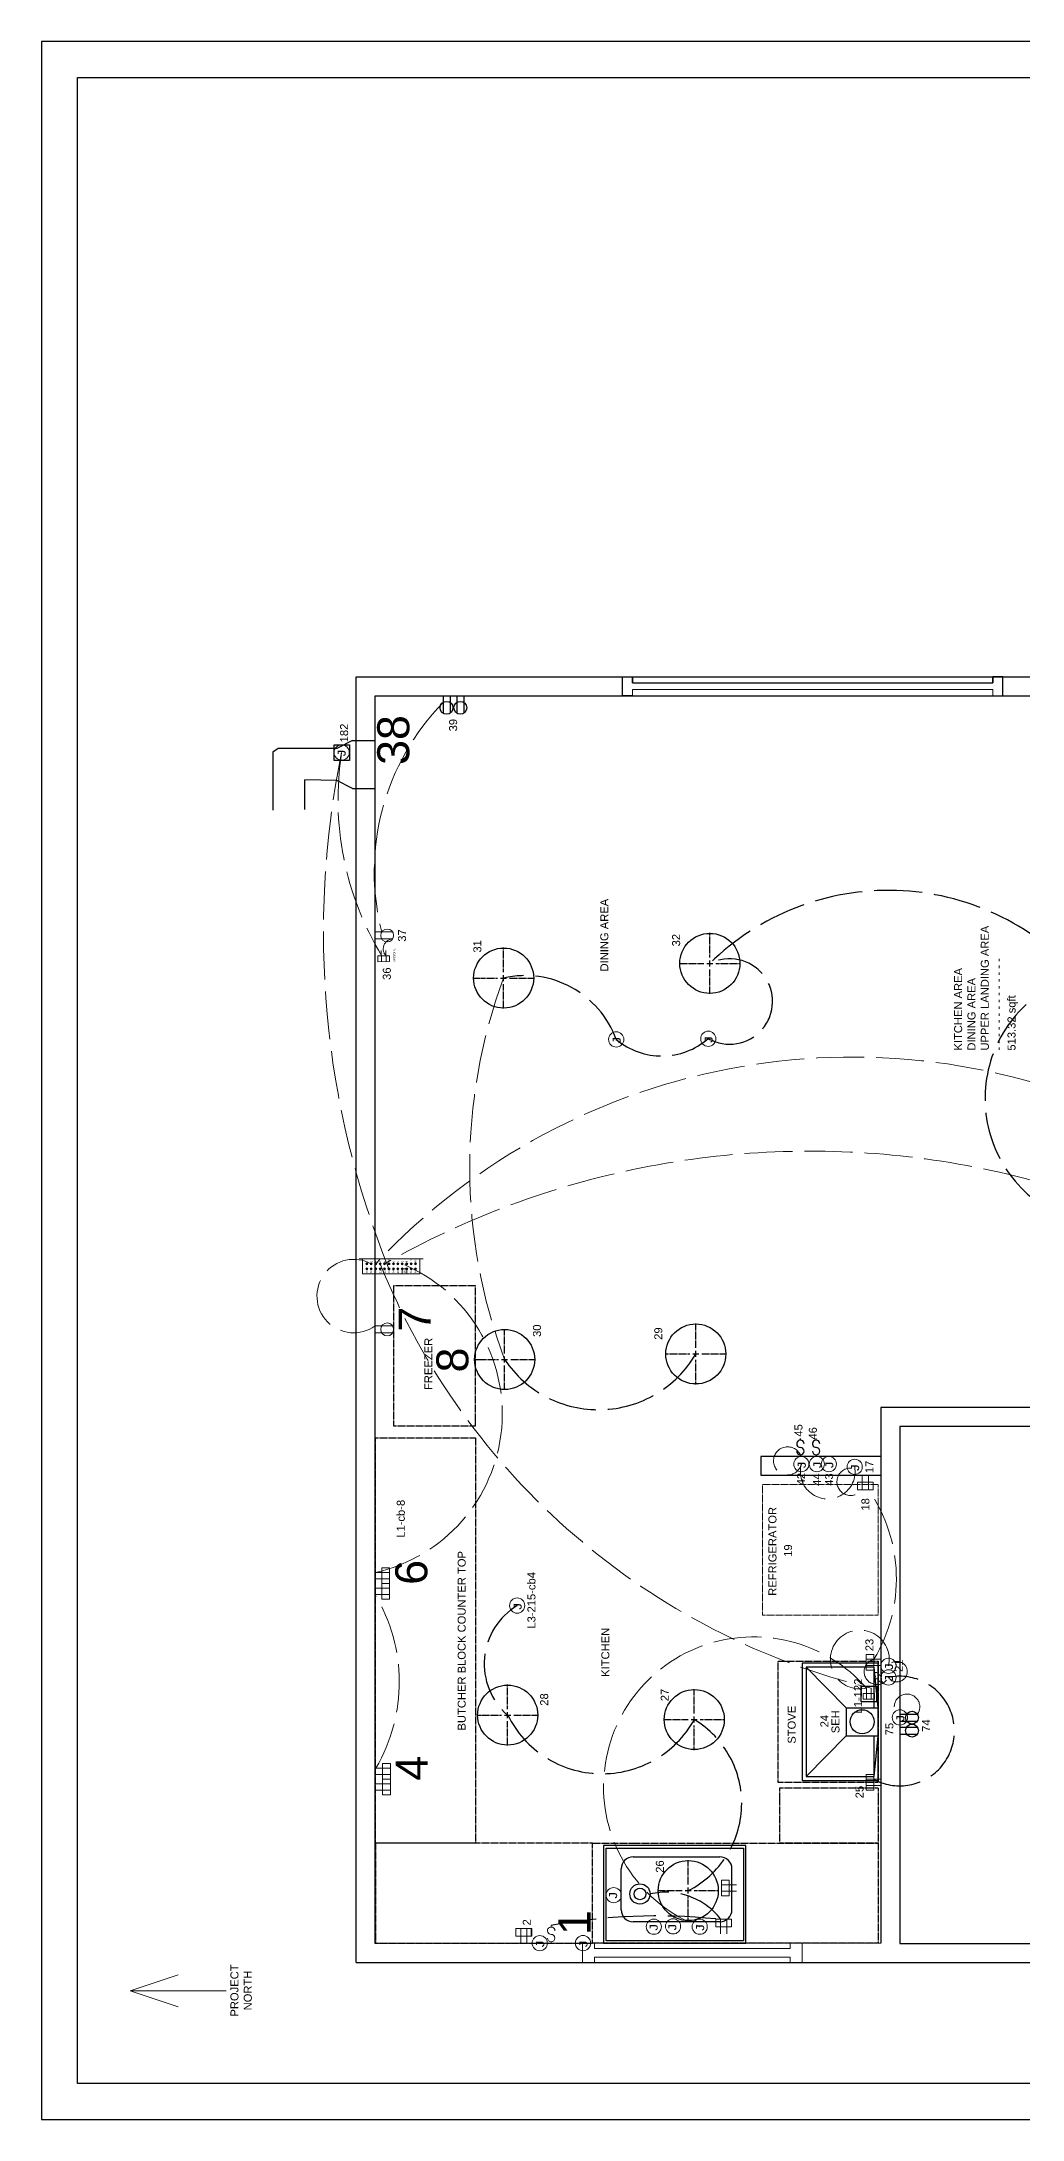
# Model space of a CAD drawing. Header units: inches. Extents: x 12 to 644, y -4 to 515.
# Drawn here: x 12 to 257, y -4 to 515 of the extents above; entities that cross this region are included whole.
import ezdxf

# ---------------------------------------------------------------- set-up
doc = ezdxf.new("R2010")
doc.units = ezdxf.units.IN
doc.header["$MEASUREMENT"] = 0
doc.linetypes.add('ACAD_ISO02W100', pattern=[15, 12, -3])
doc.linetypes.add('CENTER2', pattern=[1.125, 0.75, -0.125, 0.125, -0.125])
doc.layers.get('0').update_dxf_attribs({"color": 1, "lineweight": 9})
for name, color, linetype, lineweight in [('00-page-edge', 7, 'Continuous', 9), ('A201-Floorplan-2nd-floor', 7, 'Continuous', 9), ('A201-Text', 7, 'Continuous', 9), ('E201-Electrical-2nd-floor', 7, 'Continuous', 9)]:
    doc.layers.add(name, color=color, linetype=linetype, lineweight=lineweight)
doc.layers.get('0').off()
doc.styles.add('Reg', font='Courier New.ttf', dxfattribs={"height": 1})
doc.styles.add('Small', font='Arial.ttf', dxfattribs={"height": 0.5})
doc.styles.get("Standard").update_dxf_attribs({"font": 'Arial.ttf', "height": 2})

# ---------------------------------------------------------------- blocks, each defined once
blk = doc.blocks.new('duplex-for-freezer-on-2nd-floor')
at = {"layer": 'E201-Electrical-2nd-floor'}
for p, q in [((0, 0), (0, -4.39)), ((1.73, 0), (1.73, -4.38))]:
    blk.add_line(p, q, dxfattribs=at)
blk.add_circle((0.86, -3.03), 1.61, dxfattribs=at)
blk = doc.blocks.new('refrigerator')
at = {"layer": 'A201-Floorplan-2nd-floor', "linetype": 'CENTER2'}
blk.add_lwpolyline([(0, 0), (-32.625, 0), (-32.625, 28.925), (0, 28.925)], close=True, dxfattribs=at)
blk = doc.blocks.new('stove')
at = {"layer": 'A201-Floorplan-2nd-floor', "linetype": 'CENTER2', "lineweight": 30}
blk.add_lwpolyline([(-30.27, 25), (0, 25), (0, 0), (-30.27, 0)], close=True, dxfattribs=at)
blk = doc.blocks.new('L2-dining-room-window')
at = {"layer": 'A201-Floorplan-2nd-floor', "lineweight": 30}
for p, q in [((0, -2.5), (0, 0)), ((0, 0), (4.75, 0)), ((4.75, 0), (4.75, -2.5)), ((3.2, -2.5), (4.75, -2.5)), ((3.2, -2.5), (3.2, -92.5)), ((4.75, -2.5), (3.2, -2.5)), ((0, -92.5), (0, -95)), ((3.2, -92.5), (4.75, -92.5)), ((4.75, -92.5), (3.2, -92.5)), ((4.75, -95), (4.75, -92.5)), ((0, -95), (4.75, -95))]:
    blk.add_line(p, q, dxfattribs=at)
at = {"layer": 'A201-Floorplan-2nd-floor'}
blk.add_lwpolyline([(0, -92.5), (1.55, -92.5), (1.55, -2.5), (0, -2.5)], dxfattribs=at)
blk = doc.blocks.new('L2-furnace-register-38-and-duct')
at = {"layer": 'A201-Floorplan-2nd-floor', "lineweight": 30}
for p, q in [((9, 25.55), (-5.42, 25.55)), ((9.97, 24.2), (9, 25.55)), ((9.97, 9.59), (9.97, 24.2)), ((-5.27, 17.56), (2.09, 17.56)), ((1.97, 9.59), (2.09, 17.56)), ((0, 5.61), (1.97, 9.59)), ((0, 5.61), (0, 0)), ((11.95, 5.61), (9.97, 9.59)), ((11.95, 5.61), (11.95, 0))]:
    blk.add_line(p, q, dxfattribs=at)
blk = doc.blocks.new('L2-switch-1')
at = {"layer": 'E201-Electrical-2nd-floor'}
for p, q in [((0.41, 0, -43.5), (0, 0, -43.5)), ((4.08, 0, -43.5), (4.49, 0, -43.5))]:
    blk.add_line(p, q, dxfattribs=at)
for centre, start, end in [((1.32, 0, -43.5), 90, 270), ((3.17, 0, -43.5), 270, 180), ((1.34, 0, -43.5), 270, 0)]:
    blk.add_arc(centre, 0.916, start, end, dxfattribs=at)
blk = doc.blocks.new('L2-gfci-duplex-2')
at = {"layer": 'E201-Electrical-2nd-floor'}
for p, q in [((0, 0, -43.5), (3.72, 0, -43.5)), ((3.72, 1.18, -43.5), (1.79, 1.18, -43.5)), ((1.79, -2.75, -43.5), (1.79, 1.18, -43.5)), ((0, -1.57, -43.5), (3.72, -1.57, -43.5))]:
    blk.add_line(p, q, dxfattribs=at)
at = {"layer": 'E201-Electrical-2nd-floor', "elevation": -43.5}
blk.add_lwpolyline([(1.79, -2.75), (1.79, 1.18), (3.72, 1.18), (3.72, -2.75)], close=True, dxfattribs=at)
blk = doc.blocks.new('L2-north-kitchen-butcher-block')
at = {"layer": 'A201-Floorplan-2nd-floor', "linetype": 'CENTER2', "lineweight": 30}
blk.add_lwpolyline([(0, -25), (-101.32, -25), (-101.32, 0), (0, 0)], close=True, dxfattribs=at)
blk = doc.blocks.new('L2-kitchen-NW-butcher-block')
at = {"layer": 'A201-Floorplan-2nd-floor', "linetype": 'CENTER2', "lineweight": 30}
blk.add_lwpolyline([(25, -54.19), (25, 0), (0, 0), (0, -54.19)], close=True, dxfattribs=at)
blk = doc.blocks.new('L2-kitchen-butcher-block-sink')
at = {"layer": 'A201-Floorplan-2nd-floor', "linetype": 'CENTER2', "lineweight": 30}
blk.add_lwpolyline([(0, 71.3625), (25, 71.3625), (25, 0), (0, 0)], close=True, dxfattribs=at)
blk = doc.blocks.new('L2-butcher-block-west-stove')
at = {"layer": 'A201-Floorplan-2nd-floor', "linetype": 'CENTER2', "lineweight": 30}
for p, q in [((13.69, 24.62), (0, 24.62)), ((0, 0), (0, 24.62)), ((13.69, 0), (13.69, 24.62)), ((13.69, 0), (0, 0))]:
    blk.add_line(p, q, dxfattribs=at)
blk = doc.blocks.new('smart-hood')
at = {"lineweight": 30}
for p, q in [((11.15625, 8), (11.15625, 0)), ((18.15625, 8), (11.15625, 8)), ((18.15625, 8), (18.15625, 0))]:
    blk.add_line(p, q, dxfattribs=at)
blk.add_lwpolyline([(0, 0), (29.3125, 0), (29.3125, 19), (0, 19)], close=True, dxfattribs=at)
blk.add_lwpolyline([(18.15625, 1), (28.3125, 1), (28.3125, 18), (1, 18), (1, 1), (11.15625, 1)], dxfattribs=at)
blk.add_circle((14.65625, 4), 3, dxfattribs=at)
blk = doc.blocks.new('L2-stove-exhaust-hood')
at = {"layer": 'A201-Floorplan-2nd-floor', "lineweight": 30}
for p, q in [((0, 8), (-10.15625, 18)), ((17.15625, 18), (7, 8)), ((-10.15625, 1), (0, 0)), ((7, 0), (17.15625, 1))]:
    blk.add_line(p, q, dxfattribs=at)
blk.add_blockref('smart-hood', (-11.15625, 0), dxfattribs=at)
blk = doc.blocks.new('L2-gfci-duplex-4')
at = {"layer": 'E201-Electrical-2nd-floor'}
for p, q in [((-3.92, 0, -48.88), (-3.92, -1.96, -48.88)), ((3.92, 0, -48.88), (-3.92, 0, -48.88)), ((-2.75, 1.76, -48.88), (-2.75, -1.96, -48.88)), ((-1.18, 1.76, -48.88), (-1.18, -1.96, -48.88)), ((0, -1.96, -48.88), (0, 0, -48.88)), ((1.18, 1.7, -48.88), (1.18, -1.96, -48.88)), ((2.75, 1.7, -48.88), (2.75, -1.96, -48.88)), ((3.92, -1.96, -48.88), (3.92, 0, -48.88)), ((-3.92, -1.96, -48.88), (3.92, -1.96, -48.88))]:
    blk.add_line(p, q, dxfattribs=at)
blk = doc.blocks.new('L2-gfci-duplex-6')
at = {"layer": 'E201-Electrical-2nd-floor'}
for p, q in [((-3.92, 0, -49.38), (-3.92, -1.96, -49.38)), ((3.92, 0, -49.38), (-3.92, 0, -49.38)), ((-2.75, 1.69, -49.38), (-2.75, -1.96, -49.38)), ((-1.18, 1.69, -49.38), (-1.18, -1.96, -49.38)), ((0, -1.96, -49.38), (0, 0, -49.38)), ((1.18, 1.7, -49.38), (1.18, -1.96, -49.38)), ((2.75, 1.7, -49.38), (2.75, -1.96, -49.38)), ((3.92, -1.96, -49.38), (3.92, 0, -49.38)), ((-3.92, -1.96, -49.38), (3.92, -1.96, -49.38))]:
    blk.add_line(p, q, dxfattribs=at)
blk = doc.blocks.new('L2-gfci-duplex-10')
at = {"layer": 'E201-Electrical-2nd-floor'}
for p, q in [((0, 1.57), (3.72, 1.57)), ((0, 0), (3.72, 0)), ((3.72, 2.75), (1.79, 2.75)), ((1.79, -1.18), (1.79, 2.75))]:
    blk.add_line(p, q, dxfattribs=at)
blk.add_lwpolyline([(1.79, -1.18), (1.79, 2.75), (3.72, 2.75), (3.72, -1.18)], close=True, dxfattribs=at)
blk = doc.blocks.new('L2-gfci-duplex-9')
at = {"layer": 'E201-Electrical-2nd-floor'}
for p, q in [((0, 0), (0, -1.94)), ((3.92, 0), (0, 0)), ((1.18, -3.72), (1.18, 0)), ((2.75, -3.72), (2.75, 0)), ((3.92, -1.94), (3.92, 0)), ((3.92, -1.94), (0, -1.94))]:
    blk.add_line(p, q, dxfattribs=at)
blk = doc.blocks.new('L2-cabinet-holding-kitchen-sink')
at = {"layer": 'A201-Floorplan-2nd-floor', "lineweight": -3}
for points in [[(0, 0), (0, 35.56), (-24.42, 35.56), (-24.4, 0)], [(-23.77, 0.62), (-23.8, 34.94), (-0.63, 34.94), (-0.63, 0.62)]]:
    blk.add_lwpolyline(points, close=True, dxfattribs=at)
blk = doc.blocks.new('L2-insinkerator')
at = {"layer": 'E201-Electrical-2nd-floor', "lineweight": -3}
blk.add_circle((0, 2.53), 2.53, dxfattribs=at)
blk = doc.blocks.new('L2-kitchen-sink-and-drain')
at = {"layer": 'A201-Floorplan-2nd-floor', "lineweight": -3}
for p, q in [((-6.9375, -19.96875), (-6.9375, 1.71875)), ((-3.9375, 4.71875), (6.28125, 4.71875)), ((9.28125, 1.71875), (9.28125, -19.96875)), ((-3.9375, -22.96875), (6.28125, -22.96875))]:
    blk.add_line(p, q, dxfattribs=at)
blk.add_circle((0, 0), 1.45459, dxfattribs=at)
for centre, start, end in [((-3.9375, 1.71875), 90, 180), ((6.28125, 1.71875), 0, 90), ((-3.9375, -19.96875), 180, 270), ((6.28125, -19.96875), 270, 0)]:
    blk.add_arc(centre, 3, start, end, dxfattribs=at)
blk = doc.blocks.new('L2-gfci-duplex-18')
at = {"layer": 'E201-Electrical-2nd-floor'}
for p, q in [((-3.72, 2.75, -29.75), (-1.79, 2.75, -29.75)), ((-1.79, 2.75, -29.75), (-3.72, 2.75, -29.75)), ((-3.72, 2.75, -29.75), (-3.72, -1.18, -29.75)), ((0, 1.57, -29.75), (-3.72, 1.57, -29.75)), ((0, 1.57, -29.75), (-3.72, 1.57, -29.75)), ((0, 0, -29.75), (-3.72, 0, -29.75)), ((-1.79, 2.75, -29.75), (-1.79, -1.18, -29.75)), ((-3.72, -1.18, -29.75), (-1.79, -1.18, -29.75))]:
    blk.add_line(p, q, dxfattribs=at)
blk = doc.blocks.new('L2-gfci-duplex-23')
at = {"layer": 'E201-Electrical-2nd-floor'}
for p, q in [((-1.18, 3.72, -56.5), (-1.18, 1.79, -56.5)), ((2.75, 3.72, -56.5), (-1.18, 3.72, -56.5)), ((2.75, 1.79, -56.5), (-1.18, 1.79, -56.5)), ((0, 0, -56.5), (0, 3.72, -56.5)), ((1.57, 0, -56.5), (1.57, 3.72, -56.5)), ((2.75, 1.79, -56.5), (2.75, 3.72, -56.5))]:
    blk.add_line(p, q, dxfattribs=at)
blk = doc.blocks.new('L2-j-box-22')
at = {"layer": 'E201-Electrical-2nd-floor'}
blk.add_circle((0, -1.9), 1.9, dxfattribs=at)
at = {"layer": 'E201-Electrical-2nd-floor', "lineweight": 5, "style": 'Reg'}
blk.add_text('J', height=2, dxfattribs=at).set_placement((-1.25, -3.01))
blk = doc.blocks.new('L2-j-box-21')
at = {"layer": 'E201-Electrical-2nd-floor'}
blk.add_circle((0, -1.9), 1.9, dxfattribs=at)
at = {"layer": 'E201-Electrical-2nd-floor', "lineweight": 5, "style": 'Reg'}
blk.add_text('J', height=2, dxfattribs=at).set_placement((-1.25, -3.01))
blk = doc.blocks.new('L2-gfci-duplex-25')
at = {"layer": 'E201-Electrical-2nd-floor'}
for p, q in [((-1.18, 3.72, -56.5), (-1.18, 1.79, -56.5)), ((2.75, 3.72, -56.5), (-1.18, 3.72, -56.5)), ((2.75, 1.79, -56.5), (-1.18, 1.79, -56.5)), ((0, 0, -56.5), (0, 3.72, -56.5)), ((1.57, 0, -56.5), (1.57, 3.72, -56.5)), ((2.75, 1.79, -56.5), (2.75, 3.72, -56.5))]:
    blk.add_line(p, q, dxfattribs=at)
blk = doc.blocks.new('*U117')
at = {"layer": 'E201-Electrical-2nd-floor', "color": 0, "linetype": 'CENTER2', "lineweight": -3, "transparency": 16777216}
for p, q in [((0, 1.5), (0, 7.62)), ((-7.62, 0), (-1.5, 0)), ((1.5, 0), (7.62, 0)), ((0, -7.62), (0, -1.5))]:
    blk.add_line(p, q, dxfattribs=at)
at = {"layer": 'E201-Electrical-2nd-floor', "color": 0, "linetype": 'Continuous', "lineweight": -3, "transparency": 16777216}
for p, q in [((-0.75, 0), (0.75, 0)), ((0, -0.75), (0, 0.75))]:
    blk.add_line(p, q, dxfattribs=at)
blk = doc.blocks.new('L2-ceiling-led-26')
at = {"layer": 'E201-Electrical-2nd-floor', "lineweight": -3}
blk.add_circle((0, 0, -94.5), 7.5, dxfattribs=at)
at = {"layer": 'E201-Electrical-2nd-floor', "linetype": 'CENTER2', "lineweight": -3, "rotation": 270}
blk.add_blockref('*U117', (0, 0, -94.5), dxfattribs=at)
blk = doc.blocks.new('*U119')
at = {"layer": 'E201-Electrical-2nd-floor', "color": 0, "linetype": 'CENTER2', "lineweight": -3, "transparency": 16777216}
for p, q in [((0, 1.5), (0, 7.62)), ((-7.62, 0), (-1.5, 0)), ((1.5, 0), (7.62, 0)), ((0, -7.62), (0, -1.5))]:
    blk.add_line(p, q, dxfattribs=at)
at = {"layer": 'E201-Electrical-2nd-floor', "color": 0, "linetype": 'Continuous', "lineweight": -3, "transparency": 16777216}
for p, q in [((-0.75, 0), (0.75, 0)), ((0, -0.75), (0, 0.75))]:
    blk.add_line(p, q, dxfattribs=at)
blk = doc.blocks.new('L2-ceiling-led-27')
at = {"layer": 'E201-Electrical-2nd-floor', "lineweight": -3}
blk.add_circle((0, 0, -93.5), 7.5, dxfattribs=at)
at = {"layer": 'E201-Electrical-2nd-floor', "linetype": 'CENTER2', "lineweight": -3, "rotation": 270}
blk.add_blockref('*U119', (0, 0, -93.5), dxfattribs=at)
blk = doc.blocks.new('*U121')
at = {"layer": 'E201-Electrical-2nd-floor', "color": 0, "linetype": 'CENTER2', "lineweight": -3, "transparency": 16777216}
for p, q in [((0, 1.5), (0, 7.62)), ((-7.62, 0), (-1.5, 0)), ((1.5, 0), (7.62, 0)), ((0, -7.62), (0, -1.5))]:
    blk.add_line(p, q, dxfattribs=at)
at = {"layer": 'E201-Electrical-2nd-floor', "color": 0, "linetype": 'Continuous', "lineweight": -3, "transparency": 16777216}
for p, q in [((-0.75, 0), (0.75, 0)), ((0, -0.75), (0, 0.75))]:
    blk.add_line(p, q, dxfattribs=at)
blk = doc.blocks.new('L2-ceiling-led-28')
at = {"layer": 'E201-Electrical-2nd-floor', "lineweight": -3}
blk.add_circle((0, 0, -93.88), 7.5, dxfattribs=at)
at = {"layer": 'E201-Electrical-2nd-floor', "linetype": 'CENTER2', "lineweight": -3, "rotation": 270}
blk.add_blockref('*U121', (0, 0, -93.88), dxfattribs=at)
blk = doc.blocks.new('L2-j-box-14')
at = {"layer": 'E201-Electrical-2nd-floor'}
blk.add_circle((0, -1.9), 1.9, dxfattribs=at)
at = {"layer": 'E201-Electrical-2nd-floor', "lineweight": 5, "style": 'Reg'}
blk.add_text('J', height=2, dxfattribs=at).set_placement((-1.1, -2.75))
blk = doc.blocks.new('L2-j-box-13')
at = {"layer": 'E201-Electrical-2nd-floor'}
blk.add_circle((0, 0), 1.9, dxfattribs=at)
at = {"layer": 'E201-Electrical-2nd-floor', "lineweight": 5, "style": 'Reg'}
blk.add_text('J', height=2, dxfattribs=at).set_placement((-1.2, -0.98))
blk = doc.blocks.new('L2-j-box-12')
at = {"layer": 'E201-Electrical-2nd-floor'}
blk.add_circle((0, 0), 1.9, dxfattribs=at)
at = {"layer": 'E201-Electrical-2nd-floor', "lineweight": 5, "style": 'Reg'}
blk.add_text('J', height=2, dxfattribs=at).set_placement((-1.25, -0.82))
blk = doc.blocks.new('L2-j-box-11')
at = {"layer": 'E201-Electrical-2nd-floor'}
blk.add_circle((0, 0), 1.9, dxfattribs=at)
at = {"layer": 'E201-Electrical-2nd-floor', "lineweight": 5, "style": 'Reg'}
blk.add_text('J', height=2, dxfattribs=at).set_placement((-1.25, -1.11))
blk = doc.blocks.new('L2-j-box-15')
at = {"layer": 'E201-Electrical-2nd-floor'}
blk.add_circle((0, 0), 1.9, dxfattribs=at)
at = {"layer": 'E201-Electrical-2nd-floor', "lineweight": 5, "style": 'Reg'}
blk.add_text('J', height=2, dxfattribs=at).set_placement((-1.25, -1.11))
blk = doc.blocks.new('L2-j-box-16')
at = {"layer": 'E201-Electrical-2nd-floor'}
blk.add_circle((0, 0), 1.9, dxfattribs=at)
at = {"layer": 'E201-Electrical-2nd-floor', "lineweight": 5, "style": 'Reg'}
blk.add_text('J', height=2, dxfattribs=at).set_placement((-1.25, -1.11))
blk = doc.blocks.new('*U125')
at = {"layer": 'E201-Electrical-2nd-floor', "color": 0, "linetype": 'CENTER2', "lineweight": -3, "transparency": 16777216}
for p, q in [((0, 1.5), (0, 7.62)), ((-7.62, 0), (-1.5, 0)), ((1.5, 0), (7.62, 0)), ((0, -7.62), (0, -1.5))]:
    blk.add_line(p, q, dxfattribs=at)
at = {"layer": 'E201-Electrical-2nd-floor', "color": 0, "linetype": 'Continuous', "lineweight": -3, "transparency": 16777216}
for p, q in [((-0.75, 0), (0.75, 0)), ((0, -0.75), (0, 0.75))]:
    blk.add_line(p, q, dxfattribs=at)
blk = doc.blocks.new('L2-ceiling-led-29')
at = {"layer": 'E201-Electrical-2nd-floor', "lineweight": -3}
blk.add_circle((0, 0, -93), 7.5, dxfattribs=at)
at = {"layer": 'E201-Electrical-2nd-floor', "linetype": 'CENTER2', "lineweight": -3, "rotation": 270}
blk.add_blockref('*U125', (0, 0, -93), dxfattribs=at)
blk = doc.blocks.new('*U127')
at = {"layer": 'E201-Electrical-2nd-floor', "color": 0, "linetype": 'CENTER2', "lineweight": -3, "transparency": 16777216}
for p, q in [((0, 1.5), (0, 7.62)), ((-7.62, 0), (-1.5, 0)), ((1.5, 0), (7.62, 0)), ((0, -7.62), (0, -1.5))]:
    blk.add_line(p, q, dxfattribs=at)
at = {"layer": 'E201-Electrical-2nd-floor', "color": 0, "linetype": 'Continuous', "lineweight": -3, "transparency": 16777216}
for p, q in [((-0.75, 0), (0.75, 0)), ((0, -0.75), (0, 0.75))]:
    blk.add_line(p, q, dxfattribs=at)
blk = doc.blocks.new('L2-ceiling-led-30')
at = {"layer": 'E201-Electrical-2nd-floor', "lineweight": -3}
blk.add_circle((0, 0, -94.38), 7.5, dxfattribs=at)
at = {"layer": 'E201-Electrical-2nd-floor', "linetype": 'CENTER2', "lineweight": -3, "rotation": 270}
blk.add_blockref('*U127', (0, 0, -94.38), dxfattribs=at)
blk = doc.blocks.new('*U129')
at = {"layer": 'E201-Electrical-2nd-floor', "color": 0, "linetype": 'CENTER2', "lineweight": -3, "transparency": 16777216}
for p, q in [((0, 1.5), (0, 7.62)), ((-7.62, 0), (-1.5, 0)), ((1.5, 0), (7.62, 0)), ((0, -7.62), (0, -1.5))]:
    blk.add_line(p, q, dxfattribs=at)
at = {"layer": 'E201-Electrical-2nd-floor', "color": 0, "linetype": 'Continuous', "lineweight": -3, "transparency": 16777216}
for p, q in [((-0.75, 0), (0.75, 0)), ((0, -0.75), (0, 0.75))]:
    blk.add_line(p, q, dxfattribs=at)
blk = doc.blocks.new('L2-ceiling-led-31')
at = {"layer": 'E201-Electrical-2nd-floor', "lineweight": -3}
blk.add_circle((0, 0, -93.38), 7.5, dxfattribs=at)
at = {"layer": 'E201-Electrical-2nd-floor', "linetype": 'CENTER2', "lineweight": -3, "rotation": 270}
blk.add_blockref('*U129', (0, 0, -93.38), dxfattribs=at)
blk = doc.blocks.new('*U131')
at = {"layer": 'E201-Electrical-2nd-floor', "color": 0, "linetype": 'CENTER2', "lineweight": -3, "transparency": 16777216}
for p, q in [((0, 1.5), (0, 7.62)), ((-7.62, 0), (-1.5, 0)), ((1.5, 0), (7.62, 0)), ((0, -7.62), (0, -1.5))]:
    blk.add_line(p, q, dxfattribs=at)
at = {"layer": 'E201-Electrical-2nd-floor', "color": 0, "linetype": 'Continuous', "lineweight": -3, "transparency": 16777216}
for p, q in [((-0.75, 0), (0.75, 0)), ((0, -0.75), (0, 0.75))]:
    blk.add_line(p, q, dxfattribs=at)
blk = doc.blocks.new('L2-ceiling-led-32')
at = {"layer": 'E201-Electrical-2nd-floor', "lineweight": -3}
blk.add_circle((0, 0, -93.38), 7.5, dxfattribs=at)
at = {"layer": 'E201-Electrical-2nd-floor', "linetype": 'CENTER2', "lineweight": -3, "rotation": 270}
blk.add_blockref('*U131', (0, 0, -93.38), dxfattribs=at)
blk = doc.blocks.new('L2-duplex-37')
at = {"layer": 'E201-Electrical-2nd-floor'}
for p, q in [((0, 0, -15.25), (0, -4.39, -15.25)), ((1.73, 0, -15.25), (1.73, -4.38, -15.25))]:
    blk.add_line(p, q, dxfattribs=at)
blk.add_circle((0.86, -3.03, -15.25), 1.61, dxfattribs=at)
blk = doc.blocks.new('L2-duplex-39')
at = {"layer": 'E201-Electrical-2nd-floor', "lineweight": -3}
for p, q in [((0, 2.75, -15.75), (-4.39, 2.75, -15.75)), ((0, 1.02, -15.75), (-4.38, 1.02, -15.75)), ((0, -0.71, -15.75), (-4.39, -0.71, -15.75)), ((0, -2.44, -15.75), (-4.38, -2.44, -15.75))]:
    blk.add_line(p, q, dxfattribs=at)
for centre in [(-3.03, 1.89, -15.75), (-3.03, -1.57, -15.75)]:
    blk.add_circle(centre, 1.61, dxfattribs=at)
blk = doc.blocks.new('L2-j-box-42')
at = {"layer": 'E201-Electrical-2nd-floor'}
blk.add_circle((-1.9, 0, -67.12), 1.9, dxfattribs=at)
at = {"layer": 'E201-Electrical-2nd-floor', "lineweight": 5, "style": 'Reg'}
blk.add_text('J', height=2, dxfattribs=at).set_placement((-3.15, -1.11, -67.12))
blk = doc.blocks.new('L2-j-box-44')
at = {"layer": 'E201-Electrical-2nd-floor'}
blk.add_circle((-1.9, 0, -75.62), 1.9, dxfattribs=at)
at = {"layer": 'E201-Electrical-2nd-floor', "lineweight": 5, "style": 'Reg'}
blk.add_text('J', height=2, dxfattribs=at).set_placement((-3.15, -1.11, -75.62))
blk = doc.blocks.new('L2-j-box-43')
at = {"layer": 'E201-Electrical-2nd-floor'}
blk.add_circle((-1.9, 0, -67.25), 1.9, dxfattribs=at)
at = {"layer": 'E201-Electrical-2nd-floor', "lineweight": 5, "style": 'Reg'}
blk.add_text('J', height=2, dxfattribs=at).set_placement((-3.15, -1.11, -67.25))
blk = doc.blocks.new('L2-j-box-17')
at = {"layer": 'E201-Electrical-2nd-floor'}
blk.add_circle((1.9, 0, -52.62), 1.9, dxfattribs=at)
at = {"layer": 'E201-Electrical-2nd-floor', "lineweight": 5, "style": 'Reg'}
blk.add_text('J', height=2, dxfattribs=at).set_placement((0.65, -1.11, -52.62))
blk = doc.blocks.new('L2-switch-45')
at = {"layer": 'E201-Electrical-2nd-floor', "lineweight": -3}
for p, q in [((0.41, 0, -45.25), (0, 0, -45.25)), ((4.08, 0, -45.25), (4.49, 0, -45.25))]:
    blk.add_line(p, q, dxfattribs=at)
for centre, start, end in [((1.32, 0, -45.25), 90, 270), ((3.17, 0, -45.25), 270, 180), ((1.34, 0, -45.25), 270, 0)]:
    blk.add_arc(centre, 0.916, start, end, dxfattribs=at)
blk = doc.blocks.new('L2-switch-46')
at = {"layer": 'E201-Electrical-2nd-floor', "lineweight": -3}
for p, q in [((0.41, 0, -45), (0, 0, -45)), ((4.08, 0, -45), (4.49, 0, -45))]:
    blk.add_line(p, q, dxfattribs=at)
for centre, start, end in [((1.32, 0, -45), 90, 270), ((3.17, 0, -45), 270, 180), ((1.34, 0, -45), 270, 0)]:
    blk.add_arc(centre, 0.916, start, end, dxfattribs=at)
blk = doc.blocks.new('L2-j-box-77')
at = {"layer": 'E201-Electrical-2nd-floor'}
blk.add_circle((1.9, 0, -8), 1.9, dxfattribs=at)
at = {"layer": 'E201-Electrical-2nd-floor', "lineweight": 5, "style": 'Reg'}
blk.add_text('J', height=2, dxfattribs=at).set_placement((0.65, -1.11, -8))
blk = doc.blocks.new('L1-gfci-122')
at = {"layer": 'E201-Electrical-2nd-floor', "lineweight": 30}
for p, q in [((-2.06, -2.48), (-2.06, 1.37)), ((-2.06, 1.37), (-0.08, 1.37)), ((-0.08, 1.37), (1.85, 1.37)), ((1.85, 1.37), (1.85, -2.48)), ((1.85, -2.48), (-2.06, -2.48))]:
    blk.add_line(p, q, dxfattribs=at)
at = {"layer": 'E201-Electrical-2nd-floor'}
for p, q in [((-1.44, 0.87), (0, 0.87)), ((-1.44, -2.03), (-1.44, 0.87)), ((1.32, 0), (-1.44, 0)), ((0, -2.03), (0, 0.87)), ((1.32, -1.16), (-1.44, -1.16)), ((0, -2.03), (-1.44, -2.03))]:
    blk.add_line(p, q, dxfattribs=at)
blk = doc.blocks.new('L3-215')
at = {"layer": 'E201-Electrical-2nd-floor'}
blk.add_circle((0, 0), 1.9, dxfattribs=at)
at = {"layer": 'E201-Electrical-2nd-floor', "lineweight": 5, "style": 'Reg'}
blk.add_text('J', height=2, dxfattribs=at).set_placement((-1.25, -1.11))
blk = doc.blocks.new('L3-205')
at = {"layer": 'E201-Electrical-2nd-floor'}
blk.add_circle((0, 0), 1.9, dxfattribs=at)
at = {"layer": 'E201-Electrical-2nd-floor', "lineweight": 5, "style": 'Reg'}
blk.add_text('J', height=2, dxfattribs=at).set_placement((-1.25, -1.11))
blk = doc.blocks.new('L3-206')
at = {"layer": 'E201-Electrical-2nd-floor'}
blk.add_circle((0, 0), 1.9, dxfattribs=at)
at = {"layer": 'E201-Electrical-2nd-floor', "lineweight": 5, "style": 'Reg'}
blk.add_text('J', height=2, dxfattribs=at).set_placement((-1.25, -1.11))
blk = doc.blocks.new('L2-kitchen-window')
at = {"layer": 'A201-Floorplan-2nd-floor'}
for p, q in [((-0.03, 54.87), (-4.83, 54.87)), ((-0.03, 54.88), (-0.03, 51.87)), ((-3.51, 51.87), (-4.83, 51.87)), ((-3.51, 51.87), (-3.51, 3)), ((-0.03, 51.87), (-1.31, 51.87)), ((-1.31, 51.87), (-1.31, 3)), ((-4.82, 3), (-3.51, 3)), ((0, 0), (-4.82, 0)), ((-1.31, 3), (0, 3)), ((0, 3), (0, 0))]:
    blk.add_line(p, q, dxfattribs=at)
at = {"layer": 'A201-Floorplan-2nd-floor', "lineweight": 30}
for p, q in [((-4.83, 54.87), (-4.83, 51.87)), ((-4.82, 3), (-4.82, 0))]:
    blk.add_line(p, q, dxfattribs=at)
blk = doc.blocks.new('L1-182')
at = {"layer": 'E201-Electrical-2nd-floor', "lineweight": 30}
for p, q in [((-1.98, -1.95, -100.38), (-1.98, 1.9, -100.38)), ((-1.98, 1.9, -100.38), (0, 1.9, -100.38)), ((0, 1.9, -100.38), (1.93, 1.9, -100.38)), ((1.93, 1.9, -100.38), (1.93, -1.95, -100.38)), ((1.93, -1.95, -100.38), (-1.98, -1.95, -100.38))]:
    blk.add_line(p, q, dxfattribs=at)
at = {"layer": 'E201-Electrical-2nd-floor'}
blk.add_circle((0, 0, -100.38), 1.9, dxfattribs=at)
at = {"layer": 'E201-Electrical-2nd-floor', "lineweight": 5, "style": 'Reg'}
blk.add_text('J', height=2, dxfattribs=at).set_placement((-1.16, -0.99, -100.38))
blk = doc.blocks.new('subpanel-171')
at = {"layer": 'E201-Electrical-2nd-floor', "lineweight": 5}
for p, q in [((0, -14.38, -48.75), (0, 0, -48.75)), ((0, 0, -48.75), (3.75, 0, -48.75)), ((3.75, -15.19, -48.75), (3.75, 0.81, -48.75)), ((1, -1.11, -48.75), (1.5, -1.11, -48.75)), ((1, -2.21, -48.75), (1.5, -2.21, -48.75)), ((1, -3.32, -48.75), (1.5, -3.32, -48.75)), ((1, -4.42, -48.75), (1.5, -4.42, -48.75)), ((1.25, -1.36, -48.75), (1.25, -0.86, -48.75)), ((1.25, -2.46, -48.75), (1.25, -1.96, -48.75)), ((1.25, -3.57, -48.75), (1.25, -3.07, -48.75)), ((1.25, -4.67, -48.75), (1.25, -4.17, -48.75)), ((2.25, -1.11, -48.75), (2.75, -1.11, -48.75)), ((2.25, -2.21, -48.75), (2.75, -2.21, -48.75)), ((2.25, -3.32, -48.75), (2.75, -3.32, -48.75)), ((2.25, -4.42, -48.75), (2.75, -4.42, -48.75)), ((2.5, -1.36, -48.75), (2.5, -0.86, -48.75)), ((2.5, -2.46, -48.75), (2.5, -1.96, -48.75)), ((2.5, -3.57, -48.75), (2.5, -3.07, -48.75)), ((2.5, -4.67, -48.75), (2.5, -4.17, -48.75)), ((1.25, -9.96, -48.75), (0, -9.96, -48.75)), ((0, -9.96, -48.75), (0, -11.06, -48.75)), ((1, -5.53, -48.75), (1.5, -5.53, -48.75)), ((1, -6.64, -48.75), (1.5, -6.64, -48.75)), ((1, -7.74, -48.75), (1.5, -7.74, -48.75)), ((1, -8.85, -48.75), (1.5, -8.85, -48.75)), ((1, -9.96, -48.75), (1.5, -9.96, -48.75)), ((1.25, -5.78, -48.75), (1.25, -5.28, -48.75)), ((1.25, -6.89, -48.75), (1.25, -6.39, -48.75)), ((1.25, -7.99, -48.75), (1.25, -7.49, -48.75)), ((1.25, -9.1, -48.75), (1.25, -8.6, -48.75)), ((1.25, -10.21, -48.75), (1.25, -9.71, -48.75)), ((1.25, -11.06, -48.75), (1.25, -9.96, -48.75)), ((2.25, -5.53, -48.75), (2.75, -5.53, -48.75)), ((2.25, -6.64, -48.75), (2.75, -6.64, -48.75)), ((2.25, -7.74, -48.75), (2.75, -7.74, -48.75)), ((2.25, -8.85, -48.75), (2.75, -8.85, -48.75)), ((2.25, -9.96, -48.75), (2.75, -9.96, -48.75)), ((2.5, -5.78, -48.75), (2.5, -5.28, -48.75)), ((2.5, -6.89, -48.75), (2.5, -6.39, -48.75)), ((2.5, -7.99, -48.75), (2.5, -7.49, -48.75)), ((2.5, -9.1, -48.75), (2.5, -8.6, -48.75)), ((2.5, -10.21, -48.75), (2.5, -9.71, -48.75)), ((0, -11.06, -48.75), (1.25, -11.06, -48.75)), ((0, -14.38, -48.75), (3.75, -14.38, -48.75)), ((1, -11.06, -48.75), (1.5, -11.06, -48.75)), ((1, -12.17, -48.75), (1.5, -12.17, -48.75)), ((1, -13.27, -48.75), (1.5, -13.27, -48.75)), ((1.25, -11.31, -48.75), (1.25, -10.81, -48.75)), ((1.25, -12.42, -48.75), (1.25, -11.92, -48.75)), ((1.25, -13.52, -48.75), (1.25, -13.02, -48.75)), ((2.25, -11.06, -48.75), (2.75, -11.06, -48.75)), ((2.25, -12.17, -48.75), (2.75, -12.17, -48.75)), ((2.25, -13.27, -48.75), (2.75, -13.27, -48.75)), ((2.5, -11.31, -48.75), (2.5, -10.81, -48.75)), ((2.5, -12.42, -48.75), (2.5, -11.92, -48.75)), ((2.5, -13.52, -48.75), (2.5, -13.02, -48.75))]:
    blk.add_line(p, q, dxfattribs=at)
for centre in [(1.25, -1.11, -48.75), (1.25, -2.21, -48.75), (1.25, -3.32, -48.75), (1.25, -4.42, -48.75), (2.5, -1.11, -48.75), (2.5, -2.21, -48.75), (2.5, -3.32, -48.75), (2.5, -4.42, -48.75), (1.25, -5.53, -48.75), (1.25, -6.64, -48.75), (1.25, -7.74, -48.75), (1.25, -8.85, -48.75), (1.25, -9.96, -48.75), (2.5, -5.53, -48.75), (2.5, -6.64, -48.75), (2.5, -7.74, -48.75), (2.5, -8.85, -48.75), (2.5, -9.96, -48.75), (1.25, -11.06, -48.75), (1.25, -12.17, -48.75), (1.25, -13.27, -48.75), (2.5, -11.06, -48.75), (2.5, -12.17, -48.75), (2.5, -13.27, -48.75)]:
    blk.add_circle(centre, 0.25, dxfattribs=at)
at = {"layer": 'E201-Electrical-2nd-floor', "lineweight": 5, "style": 'Small'}
for s, p in [('nc', (0.13, -1.28, -48.75)), ('nc', (0.13, -2.39, -48.75)), ('nc', (0.14, -3.49, -48.75)), ('11', (0.18, -4.7, -48.75)), ('1', (2.77, -1.36, -48.75)), ('3', (2.83, -3.59, -48.75)), ('2', (2.83, -2.47, -48.75)), ('4', (2.85, -4.67, -48.75)), ('13', (0.1, -6.92, -48.75)), ('14', (0.11, -8, -48.75)), ('15', (0.11, -9.11, -48.75)), ('12', (0.12, -5.79, -48.75)), ('16', (0.12, -10.82, -48.75)), ('5', (2.84, -5.79, -48.75)), ('6', (2.85, -8.02, -48.75)), ('7', (2.86, -9.11, -48.75)), ('8', (2.88, -10.2, -48.75)), ('nc', (2.87, -6.81, -48.75)), ('nc', (0.13, -13.46, -48.75)), ('nc', (0.14, -12.36, -48.75)), ('10', (2.83, -12.42, -48.75)), ('9', (2.87, -11.28, -48.75)), ('nc', (2.86, -13.46, -48.75))]:
    blk.add_text(s, height=0.5, dxfattribs=at).set_placement(p)
blk = doc.blocks.new('north-arrow')
at = {"layer": '00-page-edge', "lineweight": 5}
for points in [[(-3.99, -12), (0, 0), (4, -12)], [(0, 0), (0, -12), (0, -24)]]:
    blk.add_lwpolyline(points, dxfattribs=at)
blk = doc.blocks.new('wall-gfci+afci')
at = {"layer": 'E201-Electrical-2nd-floor'}
for p, q in [((0, 2.91), (1.44, 2.91)), ((0, 0), (0, 2.91)), ((2.76, 2.03), (0, 2.03)), ((2.76, 0.87), (0, 0.87)), ((1.44, 0), (0, 0)), ((1.44, 0), (1.44, 2.91))]:
    blk.add_line(p, q, dxfattribs=at)
at = {"layer": 'E201-Electrical-2nd-floor', "lineweight": 5, "style": 'Small'}
blk.add_text('AFCI/GFCI', height=0.5, dxfattribs=at).set_placement((-0.04, -1.46))

msp = doc.modelspace()

# ---------------------------------------------------------------- linework, layer by layer
at = {"layer": '00-page-edge', "lineweight": -3}
for points in [[(12.1, -4.04), (619.4, -4.04), (619.4, 515.31), (12.1, 515.31)], [(565.4, 4.96), (21.1, 4.96), (21.1, 506.31), (565.4, 506.31)]]:
    msp.add_lwpolyline(points, close=True, dxfattribs=at)
at = {"layer": 'A201-Floorplan-2nd-floor', "lineweight": -3}
for p, q in [((90.69, 356.57), (532.5, 356.57)), ((90.69, 35.17), (90.69, 356.57)), ((221.79, 161.66), (191.79, 161.66)), ((191.79, 161.66), (191.79, 157.03)), ((191.79, 157.03), (221.79, 157.03)), ((90.69, 35.17), (532.5, 35.27))]:
    msp.add_line(p, q, dxfattribs=at)
at = {"layer": 'A201-Floorplan-2nd-floor', "lineweight": 5}
msp.add_line((120.54, 204.35), (119.41, 204.35), dxfattribs=at)
at = {"layer": 'A201-Floorplan-2nd-floor', "lineweight": -3}
msp.add_lwpolyline([(221.79, 173.94), (221.79, 40.03), (95.41, 39.94), (95.41, 351.82), (390.6, 351.82), (390.6, 242.75), (453.45, 242.75), (453.45, 218.25), (439.9, 218.25), (439.9, 152.5), (404.56, 152.5), (404.56, 173.94), (221.78, 173.94)], dxfattribs=at)
at = {"layer": 'A201-Floorplan-2nd-floor', "linetype": 'CENTER2', "lineweight": -3}
msp.add_lwpolyline([(120.54, 204.35), (100.04, 204.35), (100.04, 169.35), (120.54, 169.35)], close=True, dxfattribs=at)
at = {"layer": 'A201-Floorplan-2nd-floor', "lineweight": -3}
msp.add_lwpolyline([(226.53, 39.92), (370.66, 39.96), (370.66, 93.04), (399.81, 93.04), (399.81, 169.19), (226.53, 169.19)], close=True, dxfattribs=at)
at = {"layer": 'A201-Text', "lineweight": 5}
msp.add_line((120.54, 169.35), (120.54, 170.47), dxfattribs=at)
at = {"layer": 'E201-Electrical-2nd-floor', "lineweight": -3}
for p, q in [((226.53, 97.26), (230.91, 97.26)), ((226.53, 95.53), (230.92, 95.53)), ((226.53, 94.02), (230.91, 94.02)), ((226.53, 92.29), (230.92, 92.29)), ((134.53, 41.75), (134.53, 43.69))]:
    msp.add_line(p, q, dxfattribs=at)
for centre in [(229.57, 96.39), (229.57, 93.15)]:
    msp.add_circle(centre, 1.61, dxfattribs=at)
at = {"layer": 'E201-Electrical-2nd-floor', "linetype": 'ACAD_ISO02W100', "lineweight": 5}
for centre, radius, start, end in [((155.92, 307.79), 60.71, 135.7673, 194.3406), ((306.59, 292.65), 224.08, 168.4282, 202.0393), ((161.86, 325.94), 75.7, 171.1423, 211.1758), ((99.97, 288.51), 2.52, 93.6804, 223.4372), ((255.3, 233.91), 136.25, 159.6703, 200.6302), ((214.63, 98.5), 163, 348.7833, 136.9245), ((204.13, 23.03), 214.94, 47.1939, 119.656), ((90.07, 201.75), 9.18, 61.4152, 305.6014), ((86.56, 172.31), 40.64, 282.571, 67.3646), ((261.4, 276.38), 177.66, 202.0017, 256.31), ((198.48, 160.56), 3.52, 25.4042, 346.984), ((208.5, 157.9), 6.84, 164.1731, 9.7936), ((214.24, 155.34), 3.44, 89.5075, 326.7987), ((186.81, 131.13), 38.84, 328.7264, 34.8092), ((58.94, 105.3), 42.52, 329.5824, 30.9271), ((189.97, 79.11), 37.47, 41.1395, 248.9673), ((216.51, 110.92), 7.35, 347.6063, 283.2229), ((220.81, 107.86), 3.21, 104.602, 333.6628), ((225.81, 107.89), 2.57, 214.2725, 145.7275), ((228.31, 99.09), 3.19, 324.7622, 236.0968)]:
    msp.add_arc(centre, radius, start, end, dxfattribs=at)
at = {"layer": 'E201-Electrical-2nd-floor', "linetype": 'ACAD_ISO02W100', "lineweight": -3}
for centre, radius, start, end in [((223.63, 239.61), 63.55, 41.7589, 134.5372), ((184.03, 275.38), 10.68, 239.8413, 117.7632), ((132.9, 257.63), 24.22, 19.974, 102.7927), ((279.87, 251.11), 32.07, 105.9938, 232.0727), ((167.02, 279.4), 17.64, 229.9377, 311.3078), ((151.23, 201.52), 28.17, 213.6786, 329.6203), ((139.65, 109.85), 16.97, 120.9985, 229.0846), ((226.46, 93.04), 13.69, 241.8353, 101.7012), ((152.15, 108.69), 26.33, 206.285, 330.9506), ((162.55, 74.94), 24.46, 297.0306, 58.9503), ((168.02, 35.33), 17.42, 38.02, 102.9037), ((165.67, -100.35), 147.17, 84.1906, 100.2782)]:
    msp.add_arc(centre, radius, start, end, dxfattribs=at)

# ---------------------------------------------------------------- block references
at = {"lineweight": -3, "rotation": 89.99999999999999}
for name, p in [('L2-dining-room-window', (157.24, 351.82)), ('L2-north-kitchen-butcher-block', (95.54, 166.35)), ('refrigerator', (221.09, 154.65)), ('stove', (221.09, 110.48)), ('L2-stove-exhaust-hood', (221.09, 91.87)), ('L2-butcher-block-west-stove', (221.09, 65.03)), ('L2-kitchen-sink-and-drain', (161.6, 52.32)), ('L2-gfci-duplex-9', (181.97, 51.85)), ('L2-gfci-duplex-2', (131.79, 39.97, 43.5)), ('L2-gfci-duplex-10', (183.32, 42.34))]:
    msp.add_blockref(name, p, dxfattribs=at)
at = {"lineweight": 5, "rotation": 89.99999999999999}
for name, p in [('L2-cabinet-holding-kitchen-sink', (188.07, 64.4)), ('L2-insinkerator', (164.13, 52.32)), ('L2-kitchen-window', (202.11, 40.01))]:
    msp.add_blockref(name, p, dxfattribs=at)
at = {"layer": '00-page-edge', "lineweight": 5, "rotation": 89.99999999999999}
msp.add_blockref('north-arrow', (34.24, 28.12), dxfattribs=at)
at = {"layer": 'A201-Floorplan-2nd-floor', "lineweight": -3, "rotation": 89.99999999999999}
for name, p in [('L2-furnace-register-38-and-duct', (95.41, 328.66)), ('L2-kitchen-NW-butcher-block', (95.54, 40.03)), ('L2-kitchen-butcher-block-sink', (221.09, 40.03))]:
    msp.add_blockref(name, p, dxfattribs=at)
at = {"layer": 'A201-Floorplan-2nd-floor', "lineweight": 5, "rotation": 89.99999999999999}
for name, p in [('L2-ceiling-led-30', (127.79, 185.9, 94.38)), ('L2-ceiling-led-29', (175.54, 187.28, 93)), ('L2-gfci-duplex-18', (218.69, 157.03, 29.75)), ('L2-j-box-21', (221.79, 109.34)), ('L2-ceiling-led-28', (128.54, 97.03, 93.88)), ('L2-j-box-22', (221.79, 106.44)), ('L2-ceiling-led-27', (175.16, 95.9, 93.5)), ('L2-gfci-duplex-25', (221.79, 79.4, 56.5)), ('L2-ceiling-led-26', (173.66, 53.15, 94.5)), ('L2-j-box-14', (153.13, 52.03)), ('L2-j-box-16', (136.55, 40.03)), ('L2-j-box-15', (147.36, 40.04)), ('L2-j-box-13', (165.05, 44.13)), ('L2-j-box-12', (169.86, 44.22)), ('L2-j-box-11', (176.52, 44.13))]:
    msp.add_blockref(name, p, dxfattribs=at)
at = {"layer": 'E201-Electrical-2nd-floor', "lineweight": 5}
for name, p, rotation in [('L2-duplex-39', (115.16, 351.82, 15.75), 89.99999999999999), ('L1-182', (87.07, 337.6, 100.38), 89.99999999999999), ('L2-duplex-37', (95.41, 291.03, 15.25), 89.99999999999999), ('wall-gfci+afci', (99.02, 285.35), 90.60616794361819), ('L3-205', (155.66, 265.9), 89.99999999999999), ('L3-206', (178.66, 266.07), 89.99999999999999), ('subpanel-171', (92.25, 207.32, 48.75), 89.99999999999999), ('L2-j-box-42', (201.91, 161.66, 67.12), 89.99999999999999), ('L2-switch-45', (201.66, 161.66, 45.25), 89.99999999999999), ('L2-j-box-44', (205.79, 161.66, 75.62), 89.99999999999999), ('L2-switch-46', (205.6, 161.66, 45), 89.99999999999999), ('L2-j-box-43', (208.79, 161.66, 67.25), 89.99999999999999), ('L2-j-box-17', (215.24, 157.17, 52.62), 89.99999999999999), ('L3-215', (130.91, 124.4), 89.99999999999999), ('L2-gfci-duplex-23', (221.79, 109.4, 56.5), 89.99999999999999), ('L1-gfci-122', (218.19, 102.44), 89.99999999999999), ('L2-j-box-77', (226.53, 94.54, 8), 89.99999999999999)]:
    msp.add_blockref(name, p, dxfattribs=dict(at, rotation=rotation))
at = {"layer": 'E201-Electrical-2nd-floor', "linetype": 'ACAD_ISO02W100', "lineweight": 5, "rotation": 89.99999999999999}
for name, p in [('L2-ceiling-led-32', (179.05, 284.91, 93.38)), ('L2-ceiling-led-31', (127.54, 281.25, 93.38))]:
    msp.add_blockref(name, p, dxfattribs=at)
at = {"layer": 'E201-Electrical-2nd-floor', "lineweight": -3, "rotation": 89.99999999999999}
for name, p in [('duplex-for-freezer-on-2nd-floor', (95.41, 192.56)), ('L2-gfci-duplex-6', (97.1, 129.9, 49.38)), ('L2-gfci-duplex-4', (97.3, 81.03, 48.88)), ('L2-switch-1', (139.41, 39.97, 43.5))]:
    msp.add_blockref(name, p, dxfattribs=at)

# ---------------------------------------------------------------- texts
at = {"layer": '00-page-edge', "lineweight": 5, "insert": (61.96, 28.19), "char_height": 2, "width": 33.7721, "attachment_point": 5, "rotation": 90}
msp.add_mtext('PROJECT\\PNORTH', dxfattribs=at)
at = {"layer": 'A201-Floorplan-2nd-floor', "lineweight": -3, "insert": (95.96, 334.53), "char_height": 8, "attachment_point": 1, "rotation": 90}
msp.add_mtext('38', dxfattribs=at)
at = {"layer": 'A201-Text', "lineweight": 5}
for s, p in [('DINING AREA', (153.69, 282.89)), ('FREEZER', (109.72, 178.28)), ('REFRIGERATOR', (195.69, 126.85)), ('BUTCHER BLOCK COUNTER TOP', (118.05, 93.17)), ('KITCHEN', (153.94, 106.59)), ('STOVE', (200.5, 89.88)), ('SEH', (211.44, 92.49))]:
    msp.add_text(s, height=2, rotation=90, dxfattribs=at).set_placement(p)
at = {"layer": 'A201-Text', "lineweight": 5, "insert": (240.08, 263.11), "char_height": 2, "width": 69.688, "attachment_point": 1, "rotation": 90}
msp.add_mtext('KITCHEN AREA\\PDINING AREA\\PUPPER LANDING AREA\\P- - - - - - - - - - - - - -\\P513.32 sqft', dxfattribs=at)
at = {"layer": 'A201-Text', "lineweight": -3, "insert": (110.72, 182.66), "char_height": 8, "attachment_point": 1, "rotation": 90}
msp.add_mtext('8', dxfattribs=at)
at = {"layer": 'E201-Electrical-2nd-floor', "lineweight": 5}
for s, p in [('182', (88.68, 340.16)), ('39', (115.91, 342.9)), ('37', (103.14, 290.32)), ('32', (171.63, 289.16)), ('31', (121.96, 287.61)), ('36', (99.34, 280.78)), ('30', (136.86, 191.55)), ('29', (167.17, 190.83)), ('45', (202.19, 166.62)), ('46', (205.78, 165.89)), ('42', (202.84, 154.46)), ('44', (206.79, 154.31)), ('43', (209.83, 154.35)), ('17', (219.92, 157.49)), ('L1-cb-8', (102.84, 141.36)), ('18', (218.91, 148.13)), ('19', (199.59, 136.59)), ('L3-215-cb4', (135.48, 118.64)), ('23', (219.92, 113)), ('21', (227.25, 107.82)), ('22', (222.06, 104.88)), ('28', (138.66, 99.36)), ('27', (168.79, 100.49)), ('24', (208.67, 93.97)), ('75', (224.9, 91.97)), ('74', (234.09, 92.84)), ('25', (217.45, 76.23)), ('26', (167.56, 57.62))]:
    msp.add_text(s, height=2, rotation=90, dxfattribs=at).set_placement(p)
at = {"layer": 'E201-Electrical-2nd-floor', "lineweight": -3, "attachment_point": 1, "rotation": 90}
for s, insert, char_height in [('7', (101.27, 192.9), 8), ('6', (100.47, 129.58), 8), ('4', (100.55, 80.64), 8), ('1', (141.24, 42.08), 8), ('2', (132.31, 44.44), 2)]:
    msp.add_mtext(s, dxfattribs=dict(at, insert=insert, char_height=char_height))
at = {"layer": 'E201-Electrical-2nd-floor', "lineweight": 5, "insert": (215.08, 97.43), "char_height": 2, "attachment_point": 1, "rotation": 90}
msp.add_mtext('L1-122', dxfattribs=at)

doc.saveas('drawing.dxf')
